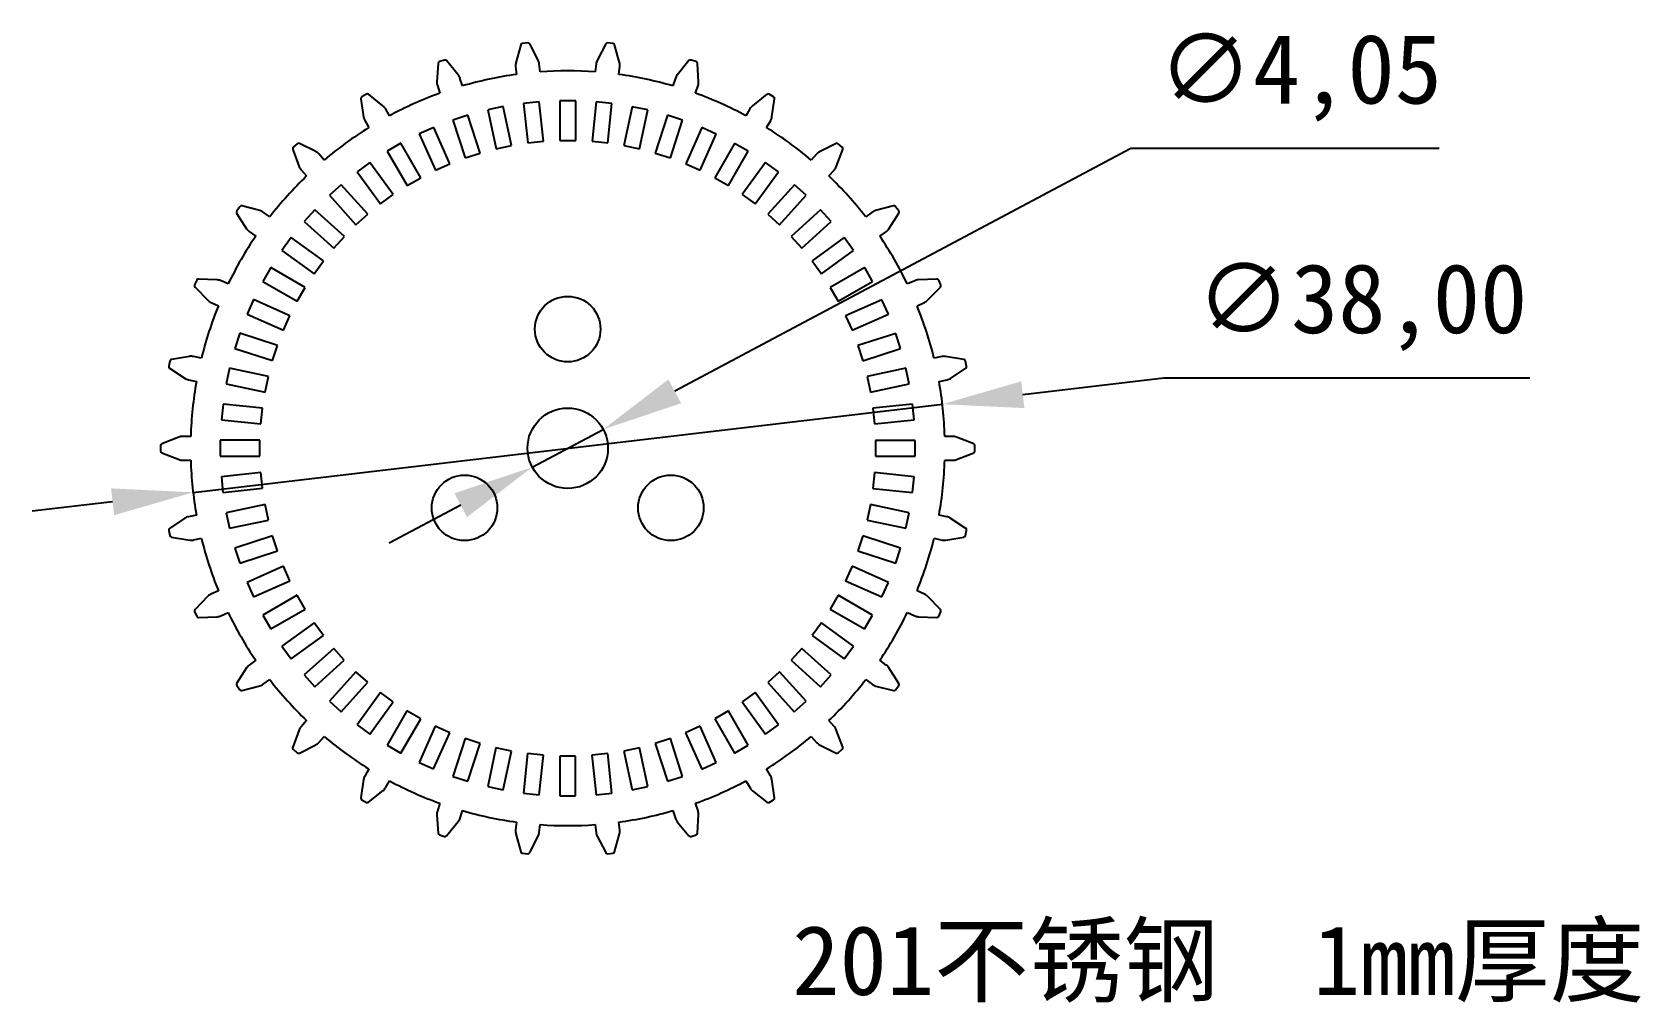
# Model space of a CAD drawing. Header units: millimetres. Extents: x -27 to 54, y -27.9 to 21.
import ezdxf

# ---------------------------------------------------------------- set-up
doc = ezdxf.new("R2010")
doc.units = ezdxf.units.MM
doc.header["$PDSIZE"] = -1
doc.dimstyles.new('ISO-25', dxfattribs={"dimtxt": 2.5, "dimasz": 2.5, "dimexe": 1.25, "dimexo": 0.625, "dimtad": 1, "dimtxsty": 'Standard', "dimcen": 2.5, "dimadec": 0, "dimazin": 0, "dimtfac": 1, "dimtmove": 0, "dimatfit": 3, "dimfxl": 1, "dimarcsym": 0})

# ---------------------------------------------------------------- blocks, each defined once
blk = doc.blocks.new('*D1')
at = {"color": 0, "lineweight": -2}
for p, q in [((28.367, 15.089), (5.39, 2.867)), ((43.891, 15.089), (28.367, 15.089)), ((-1.788, -0.951), (1.788, 0.951)), ((-5.39, -2.867), (-8.992, -4.783))]:
    blk.add_line(p, q, dxfattribs=at)
at = {"color": 0}
for points in [[(5.071, 3.467), (5.709, 2.267), (1.788, 0.951)], [(-5.709, -2.267), (-5.071, -3.467), (-1.788, -0.951)]]:
    blk.add_solid(points, dxfattribs=at)
at = {"layer": 'Defpoints', "color": 0}
for p in [(1.788, 0.951), (-1.788, -0.951)]:
    blk.add_point(p, dxfattribs=at)
at = {"color": 0, "insert": (36.891, 18.654), "char_height": 3.5, "attachment_point": 5}
blk.add_mtext('∅4,05', dxfattribs=at)
blk = doc.blocks.new('*D2')
at = {"color": 0, "lineweight": -2}
for p, q in [((30.016, 3.53), (22.922, 2.696)), ((48.457, 3.53), (30.016, 3.53)), ((-18.87, -2.219), (18.87, 2.219)), ((-22.922, -2.696), (-26.974, -3.173))]:
    blk.add_line(p, q, dxfattribs=at)
at = {"color": 0}
for points in [[(22.843, 3.371), (23.001, 2.021), (18.87, 2.219)], [(-23.001, -2.021), (-22.843, -3.371), (-18.87, -2.219)]]:
    blk.add_solid(points, dxfattribs=at)
at = {"layer": 'Defpoints', "color": 0}
for p in [(18.87, 2.219), (-18.87, -2.219)]:
    blk.add_point(p, dxfattribs=at)
at = {"color": 0, "insert": (39.999, 7.096), "char_height": 3.5, "attachment_point": 5}
blk.add_mtext('∅38,00', dxfattribs=at)

msp = doc.modelspace()

# ---------------------------------------------------------------- linework, layer by layer
at = {"color": 7, "linetype": 'Continuous', "lineweight": 25}
for p, q in [((-2.361, 20.313), (-2.609, 19.412)), ((-2.013, 20.414), (-2.275, 20.386)), ((-1.486, 19.54), (-1.914, 20.361)), ((1.914, 20.36), (1.484, 19.53)), ((2.275, 20.386), (2.013, 20.414)), ((2.609, 19.422), (2.361, 20.313)), ((-6.213, 19.549), (-6.464, 19.468)), ((-5.516, 18.804), (-6.105, 19.518)), ((6.105, 19.517), (5.512, 18.795)), ((6.464, 19.468), (6.213, 19.549)), ((-6.533, 19.378), (-6.588, 18.445)), ((-5.298, 18.246), (-5.426, 18.64)), ((-2.624, 19.227), (-2.582, 18.824)), ((-1.388, 18.949), (-1.432, 19.361)), ((1.431, 19.353), (1.388, 18.949)), ((2.582, 18.824), (2.625, 19.236)), ((6.591, 18.455), (6.533, 19.379)), ((-10.142, 17.83), (-10.37, 17.698)), ((-6.564, 18.261), (-6.439, 17.876)), ((5.423, 18.632), (5.298, 18.246)), ((6.439, 17.876), (6.567, 18.27)), ((10.37, 17.698), (10.142, 17.83)), ((-10.419, 17.597), (-10.279, 16.673)), ((-9.305, 17.247), (-10.03, 17.822)), ((-8.976, 16.746), (-9.183, 17.105)), ((-3.247, 17.201), (-4.028, 17.035)), ((-4.028, 17.035), (-3.612, 15.079)), ((-2.831, 15.244), (-3.247, 17.201)), ((-1.431, 17.446), (-2.225, 17.363)), ((-2.225, 17.363), (-2.016, 15.373)), ((-1.222, 15.457), (-1.431, 17.446)), ((0.4, 17.5), (-0.398, 17.5)), ((-0.398, 17.5), (-0.398, 15.5)), ((0.4, 15.5), (0.4, 17.5)), ((1.433, 17.446), (1.224, 15.457)), ((2.227, 17.362), (1.433, 17.446)), ((2.018, 15.373), (2.227, 17.362)), ((3.249, 17.2), (2.833, 15.244)), ((4.03, 17.034), (3.249, 17.2)), ((3.614, 15.078), (4.03, 17.034)), ((9.179, 17.098), (8.976, 16.746)), ((10.03, 17.822), (9.299, 17.238)), ((10.284, 16.682), (10.419, 17.597)), ((-10.218, 16.498), (-10.015, 16.146)), ((-5.027, 16.767), (-5.786, 16.52)), ((-5.786, 16.52), (-5.168, 14.618)), ((-4.409, 14.865), (-5.027, 16.767)), ((5.029, 16.766), (4.411, 14.864)), ((5.788, 16.52), (5.029, 16.766)), ((5.17, 14.618), (5.788, 16.52)), ((10.015, 16.146), (10.222, 16.505)), ((-6.752, 16.15), (-7.481, 15.825)), ((-7.481, 15.825), (-6.668, 13.998)), ((-5.939, 14.323), (-6.752, 16.15)), ((-2.016, 15.373), (-1.222, 15.457)), ((-0.398, 15.5), (0.4, 15.5)), ((1.224, 15.457), (2.018, 15.373)), ((6.754, 16.149), (5.941, 14.322)), ((6.67, 13.997), (7.483, 15.824)), ((7.483, 15.824), (6.754, 16.149)), ((-13.85, 15.046), (-13.521, 14.171)), ((-13.627, 15.332), (-13.823, 15.155)), ((-12.687, 14.935), (-13.516, 15.347)), ((-12.261, 14.514), (-12.538, 14.822)), ((-8.404, 15.355), (-9.095, 14.956)), ((-9.095, 14.956), (-8.095, 13.224)), ((-7.404, 13.623), (-8.404, 15.355)), ((-5.168, 14.618), (-4.409, 14.865)), ((-3.612, 15.079), (-2.831, 15.244)), ((2.833, 15.244), (3.614, 15.078)), ((4.411, 14.864), (5.17, 14.618)), ((8.405, 15.354), (7.405, 13.622)), ((8.096, 13.223), (9.096, 14.955)), ((9.096, 14.955), (8.405, 15.354)), ((12.533, 14.816), (12.261, 14.514)), ((13.516, 15.347), (12.68, 14.928)), ((13.527, 14.179), (13.85, 15.046)), ((13.823, 15.155), (13.628, 15.332)), ((-13.424, 14.013), (-13.153, 13.711)), ((-9.963, 14.393), (-10.608, 13.924)), ((-10.608, 13.924), (-9.433, 12.306)), ((-8.787, 12.775), (-9.963, 14.393)), ((-6.668, 13.998), (-5.939, 14.323)), ((5.941, 14.322), (6.67, 13.997)), ((9.964, 14.392), (8.789, 12.774)), ((9.434, 12.305), (10.61, 13.923)), ((10.61, 13.923), (9.964, 14.392)), ((13.153, 13.711), (13.43, 14.019)), ((-11.413, 13.273), (-12.006, 12.739)), ((-10.074, 11.786), (-11.413, 13.273)), ((-8.095, 13.224), (-7.404, 13.623)), ((7.405, 13.622), (8.096, 13.223)), ((11.414, 13.271), (10.076, 11.785)), ((12.007, 12.737), (11.414, 13.271)), ((-16.517, 12.164), (-16.672, 11.95)), ((-15.515, 11.971), (-16.411, 12.202)), ((-12.006, 12.739), (-10.667, 11.252)), ((-9.433, 12.306), (-8.787, 12.775)), ((8.789, 12.774), (9.434, 12.305)), ((10.669, 11.251), (12.007, 12.737)), ((16.411, 12.201), (15.507, 11.965)), ((16.672, 11.95), (16.517, 12.163)), ((-16.675, 11.838), (-16.172, 11.05)), ((-15.011, 11.648), (-15.346, 11.891)), ((-12.737, 12.007), (-13.271, 11.414)), ((-13.271, 11.414), (-11.785, 10.076)), ((-11.251, 10.669), (-12.737, 12.007)), ((-10.667, 11.252), (-10.074, 11.786)), ((10.076, 11.785), (10.669, 11.251)), ((12.739, 12.006), (11.252, 10.667)), ((11.786, 10.074), (13.273, 11.413)), ((13.273, 11.413), (12.739, 12.006)), ((15.339, 11.886), (15.011, 11.648)), ((16.18, 11.057), (16.676, 11.838)), ((-16.044, 10.915), (-15.716, 10.677)), ((-13.923, 10.61), (-14.392, 9.964)), ((-12.305, 9.434), (-13.923, 10.61)), ((-11.785, 10.076), (-11.251, 10.669)), ((11.252, 10.667), (11.786, 10.074)), ((13.924, 10.608), (12.306, 9.433)), ((14.393, 9.963), (13.924, 10.608)), ((15.716, 10.677), (16.051, 10.92)), ((-14.392, 9.964), (-12.774, 8.789)), ((12.775, 8.787), (14.393, 9.963)), ((-14.955, 9.096), (-15.354, 8.405)), ((-13.223, 8.096), (-14.955, 9.096)), ((-12.774, 8.789), (-12.305, 9.434)), ((12.306, 9.433), (12.775, 8.787)), ((14.956, 9.095), (13.224, 8.095)), ((15.355, 8.404), (14.956, 9.095)), ((-18.685, 8.464), (-18.792, 8.223)), ((-18.772, 8.112), (-18.116, 7.447)), ((-17.665, 8.484), (-18.59, 8.523)), ((-17.105, 8.272), (-17.483, 8.441)), ((-15.354, 8.405), (-13.622, 7.405)), ((13.623, 7.404), (15.355, 8.404)), ((17.475, 8.437), (17.105, 8.272)), ((18.589, 8.523), (17.656, 8.48)), ((18.125, 7.451), (18.773, 8.112)), ((18.793, 8.223), (18.685, 8.463)), ((-17.963, 7.341), (-17.593, 7.176)), ((-15.824, 7.483), (-16.149, 6.754)), ((-13.997, 6.67), (-15.824, 7.483)), ((-13.622, 7.405), (-13.223, 8.096)), ((13.224, 8.095), (13.623, 7.404)), ((15.825, 7.481), (13.998, 6.668)), ((16.15, 6.752), (15.825, 7.481)), ((17.593, 7.176), (17.971, 7.345)), ((-16.149, 6.754), (-14.322, 5.941)), ((-14.322, 5.941), (-13.997, 6.67)), ((13.998, 6.668), (14.323, 5.939)), ((14.323, 5.939), (16.15, 6.752)), ((-16.52, 5.788), (-16.766, 5.029)), ((-14.618, 5.17), (-16.52, 5.788)), ((16.52, 5.786), (14.618, 5.168)), ((16.767, 5.027), (16.52, 5.786)), ((-16.766, 5.029), (-14.864, 4.411)), ((-14.864, 4.411), (-14.618, 5.17)), ((14.618, 5.168), (14.865, 4.409)), ((14.865, 4.409), (16.767, 5.027)), ((-20.037, 4.394), (-20.091, 4.136)), ((-19.043, 4.625), (-19.955, 4.472)), ((-18.451, 4.535), (-18.856, 4.621)), ((18.848, 4.619), (18.451, 4.535)), ((19.955, 4.471), (19.033, 4.624)), ((20.091, 4.136), (20.037, 4.394)), ((-20.049, 4.032), (-19.268, 3.517)), ((-19.097, 3.446), (-18.7, 3.362)), ((-17.034, 4.03), (-17.2, 3.249)), ((-17.2, 3.249), (-15.244, 2.833)), ((-15.078, 3.614), (-17.034, 4.03)), ((-15.244, 2.833), (-15.078, 3.614)), ((17.035, 4.028), (15.079, 3.612)), ((15.079, 3.612), (15.244, 2.831)), ((15.244, 2.831), (17.201, 3.247)), ((17.201, 3.247), (17.035, 4.028)), ((18.7, 3.361), (19.105, 3.448)), ((19.278, 3.52), (20.049, 4.032)), ((-17.362, 2.227), (-17.446, 1.433)), ((-15.373, 2.018), (-17.362, 2.227)), ((-15.457, 1.224), (-15.373, 2.018)), ((17.363, 2.225), (15.373, 2.016)), ((15.373, 2.016), (15.457, 1.222)), ((17.446, 1.431), (17.363, 2.225)), ((-17.446, 1.433), (-15.457, 1.224)), ((15.457, 1.222), (17.446, 1.431)), ((-20.512, 0.132), (-20.512, -0.132)), ((-19.589, 0.565), (-20.449, 0.225)), ((-18.991, 0.6), (-19.405, 0.6)), ((-17.5, 0.4), (-17.5, -0.398)), ((-15.5, 0.4), (-17.5, 0.4)), ((-15.5, -0.398), (-15.5, 0.4)), ((17.5, 0.398), (15.5, 0.398)), ((15.5, 0.398), (15.5, -0.4)), ((17.5, -0.4), (17.5, 0.398)), ((19.396, 0.6), (18.991, 0.6)), ((20.449, 0.225), (19.578, 0.566)), ((20.512, -0.132), (20.512, 0.132)), ((-20.449, -0.225), (-19.578, -0.566)), ((-19.396, -0.6), (-18.991, -0.6)), ((-17.5, -0.398), (-15.5, -0.398)), ((15.5, -0.4), (17.5, -0.4)), ((18.991, -0.6), (19.405, -0.6)), ((19.589, -0.565), (20.449, -0.225)), ((-15.457, -1.222), (-17.446, -1.431)), ((-17.446, -1.431), (-17.363, -2.225)), ((-15.373, -2.016), (-15.457, -1.222)), ((15.457, -1.224), (15.373, -2.018)), ((17.446, -1.433), (15.457, -1.224)), ((17.362, -2.227), (17.446, -1.433)), ((-17.363, -2.225), (-15.373, -2.016)), ((15.373, -2.018), (17.362, -2.227)), ((-15.244, -2.831), (-17.201, -3.247)), ((-15.079, -3.612), (-15.244, -2.831)), ((15.244, -2.833), (15.078, -3.614)), ((17.2, -3.249), (15.244, -2.833)), ((-19.278, -3.52), (-20.049, -4.032)), ((-18.7, -3.361), (-19.105, -3.448)), ((-17.201, -3.247), (-17.035, -4.028)), ((-17.035, -4.028), (-15.079, -3.612)), ((15.078, -3.614), (17.034, -4.03)), ((17.034, -4.03), (17.2, -3.249)), ((19.097, -3.446), (18.7, -3.362)), ((20.049, -4.032), (19.268, -3.517)), ((-20.091, -4.136), (-20.037, -4.394)), ((-19.955, -4.471), (-19.033, -4.624)), ((-18.848, -4.619), (-18.451, -4.535)), ((-14.865, -4.409), (-16.767, -5.027)), ((-14.618, -5.168), (-14.865, -4.409)), ((14.864, -4.411), (14.618, -5.17)), ((16.766, -5.029), (14.864, -4.411)), ((18.451, -4.535), (18.856, -4.621)), ((19.043, -4.625), (19.955, -4.472)), ((20.037, -4.394), (20.091, -4.136)), ((-16.767, -5.027), (-16.52, -5.786)), ((-16.52, -5.786), (-14.618, -5.168)), ((14.618, -5.17), (16.52, -5.788)), ((16.52, -5.788), (16.766, -5.029)), ((-14.323, -5.939), (-16.15, -6.752)), ((-13.998, -6.668), (-14.323, -5.939)), ((14.322, -5.941), (13.997, -6.67)), ((16.149, -6.754), (14.322, -5.941)), ((-17.593, -7.176), (-17.971, -7.345)), ((-16.15, -6.752), (-15.825, -7.481)), ((-15.825, -7.481), (-13.998, -6.668)), ((13.997, -6.67), (15.824, -7.483)), ((15.824, -7.483), (16.149, -6.754)), ((17.963, -7.341), (17.593, -7.176)), ((-18.125, -7.451), (-18.773, -8.112)), ((-13.623, -7.404), (-15.355, -8.404)), ((-14.956, -9.095), (-13.224, -8.095)), ((-13.224, -8.095), (-13.623, -7.404)), ((13.622, -7.405), (13.223, -8.096)), ((13.223, -8.096), (14.955, -9.096)), ((15.354, -8.405), (13.622, -7.405)), ((18.772, -8.112), (18.116, -7.447)), ((-18.793, -8.223), (-18.685, -8.463)), ((-18.589, -8.523), (-17.656, -8.48)), ((-17.475, -8.437), (-17.105, -8.272)), ((-15.355, -8.404), (-14.956, -9.095)), ((-12.775, -8.787), (-14.393, -9.963)), ((-12.306, -9.433), (-12.775, -8.787)), ((12.774, -8.789), (12.305, -9.434)), ((14.392, -9.964), (12.774, -8.789)), ((14.955, -9.096), (15.354, -8.405)), ((17.105, -8.272), (17.483, -8.441)), ((17.665, -8.484), (18.59, -8.523)), ((18.685, -8.464), (18.792, -8.223)), ((-13.924, -10.608), (-12.306, -9.433)), ((12.305, -9.434), (13.923, -10.61)), ((-14.393, -9.963), (-13.924, -10.608)), ((-11.786, -10.074), (-13.273, -11.413)), ((-11.252, -10.667), (-11.786, -10.074)), ((11.785, -10.076), (11.251, -10.669)), ((13.271, -11.414), (11.785, -10.076)), ((13.923, -10.61), (14.392, -9.964)), ((-16.18, -11.057), (-16.676, -11.838)), ((-15.716, -10.677), (-16.051, -10.92)), ((-12.739, -12.006), (-11.252, -10.667)), ((-10.669, -11.251), (-12.007, -12.737)), ((-10.076, -11.785), (-10.669, -11.251)), ((10.667, -11.252), (10.074, -11.786)), ((12.006, -12.739), (10.667, -11.252)), ((11.251, -10.669), (12.737, -12.007)), ((16.044, -10.915), (15.716, -10.677)), ((16.675, -11.838), (16.172, -11.05)), ((-16.672, -11.95), (-16.517, -12.163)), ((-16.411, -12.201), (-15.507, -11.965)), ((-15.339, -11.886), (-15.011, -11.648)), ((-13.273, -11.413), (-12.739, -12.006)), ((-11.414, -13.271), (-10.076, -11.785)), ((10.074, -11.786), (11.413, -13.273)), ((12.737, -12.007), (13.271, -11.414)), ((15.011, -11.648), (15.346, -11.891)), ((15.515, -11.971), (16.411, -12.202)), ((16.517, -12.164), (16.672, -11.95)), ((-12.007, -12.737), (-11.414, -13.271)), ((-9.434, -12.305), (-10.61, -13.923)), ((-9.964, -14.392), (-8.789, -12.774)), ((-8.789, -12.774), (-9.434, -12.305)), ((9.433, -12.306), (8.787, -12.775)), ((8.787, -12.775), (9.963, -14.393)), ((10.608, -13.924), (9.433, -12.306)), ((11.413, -13.273), (12.006, -12.739)), ((-13.153, -13.711), (-13.43, -14.019)), ((-8.096, -13.223), (-9.096, -14.955)), ((-8.405, -15.354), (-7.405, -13.622)), ((-7.405, -13.622), (-8.096, -13.223)), ((8.095, -13.224), (7.404, -13.623)), ((7.404, -13.623), (8.404, -15.355)), ((9.095, -14.956), (8.095, -13.224)), ((13.424, -14.013), (13.153, -13.711)), ((-13.527, -14.179), (-13.85, -15.046)), ((-12.533, -14.816), (-12.261, -14.514)), ((-10.61, -13.923), (-9.964, -14.392)), ((-6.67, -13.997), (-7.483, -15.824)), ((-6.754, -16.149), (-5.941, -14.322)), ((-5.941, -14.322), (-6.67, -13.997)), ((6.668, -13.998), (5.939, -14.323)), ((5.939, -14.323), (6.752, -16.15)), ((7.481, -15.825), (6.668, -13.998)), ((9.963, -14.393), (10.608, -13.924)), ((12.261, -14.514), (12.538, -14.822)), ((13.85, -15.046), (13.521, -14.171)), ((-13.823, -15.155), (-13.628, -15.332)), ((-13.516, -15.347), (-12.68, -14.928)), ((-9.096, -14.955), (-8.405, -15.354)), ((-5.17, -14.618), (-5.788, -16.52)), ((-4.411, -14.864), (-5.17, -14.618)), ((-5.029, -16.766), (-4.411, -14.864)), ((-3.614, -15.078), (-4.03, -17.034)), ((-2.833, -15.244), (-3.614, -15.078)), ((-3.249, -17.2), (-2.833, -15.244)), ((-2.018, -15.373), (-2.227, -17.362)), ((-1.224, -15.457), (-2.018, -15.373)), ((2.016, -15.373), (1.222, -15.457)), ((2.225, -17.363), (2.016, -15.373)), ((3.612, -15.079), (2.831, -15.244)), ((2.831, -15.244), (3.247, -17.201)), ((4.028, -17.035), (3.612, -15.079)), ((5.168, -14.618), (4.409, -14.865)), ((4.409, -14.865), (5.027, -16.767)), ((5.786, -16.52), (5.168, -14.618)), ((8.404, -15.355), (9.095, -14.956)), ((12.687, -14.935), (13.516, -15.347)), ((13.627, -15.332), (13.823, -15.155)), ((-10.015, -16.146), (-10.222, -16.505)), ((-7.483, -15.824), (-6.754, -16.149)), ((-1.433, -17.446), (-1.224, -15.457)), ((0.398, -15.5), (-0.4, -15.5)), ((-0.4, -15.5), (-0.4, -17.5)), ((0.398, -17.5), (0.398, -15.5)), ((1.222, -15.457), (1.431, -17.446)), ((6.752, -16.15), (7.481, -15.825)), ((10.218, -16.498), (10.015, -16.146)), ((-10.284, -16.682), (-10.419, -17.597)), ((-9.179, -17.098), (-8.976, -16.746)), ((-5.788, -16.52), (-5.029, -16.766)), ((5.027, -16.767), (5.786, -16.52)), ((8.976, -16.746), (9.183, -17.105)), ((10.419, -17.597), (10.279, -16.673)), ((-10.37, -17.698), (-10.142, -17.83)), ((-10.03, -17.822), (-9.299, -17.238)), ((-4.03, -17.034), (-3.249, -17.2)), ((-2.227, -17.362), (-1.433, -17.446)), ((-0.4, -17.5), (0.398, -17.5)), ((1.431, -17.446), (2.225, -17.363)), ((3.247, -17.201), (4.028, -17.035)), ((9.305, -17.247), (10.03, -17.822)), ((10.142, -17.83), (10.37, -17.698)), ((-6.591, -18.455), (-6.533, -19.379)), ((-6.439, -17.876), (-6.567, -18.27)), ((-5.423, -18.632), (-5.298, -18.246)), ((5.298, -18.246), (5.426, -18.64)), ((6.564, -18.261), (6.439, -17.876)), ((6.533, -19.378), (6.588, -18.445)), ((-6.105, -19.517), (-5.512, -18.795)), ((-2.582, -18.824), (-2.625, -19.236)), ((-2.609, -19.422), (-2.361, -20.313)), ((-1.431, -19.353), (-1.388, -18.949)), ((1.388, -18.949), (1.432, -19.361)), ((2.361, -20.313), (2.609, -19.412)), ((2.624, -19.227), (2.582, -18.824)), ((5.516, -18.804), (6.105, -19.518)), ((-6.464, -19.468), (-6.213, -19.549)), ((-1.914, -20.36), (-1.484, -19.53)), ((1.486, -19.54), (1.914, -20.361)), ((6.213, -19.549), (6.464, -19.468)), ((-2.275, -20.386), (-2.013, -20.414)), ((2.013, -20.414), (2.275, -20.386))]:
    msp.add_line(p, q, dxfattribs=at)
for centre, radius in [((0, 6), 1.65), ((0, 0), 2.025), ((-5.196, -3), 1.65), ((5.196, -3), 1.65)]:
    msp.add_circle(centre, radius, dxfattribs=at)
for centre, radius, start, end in [((-2.265, 20.287), 0.1, 96, 164.62), ((-2.002, 20.314), 0.1, 27.5618, 96), ((2.003, 20.314), 0.1, 84, 152.62), ((2.265, 20.287), 0.1, 15.5618, 84), ((-6.433, 19.373), 0.1, 108, 176.62), ((-6.182, 19.454), 0.1, 39.5618, 108), ((-1.929, 19.309), 0.5, 6, 27.5618), ((1.928, 19.3), 0.5, 152.62, 174), ((6.182, 19.454), 0.1, 72, 140.62), ((6.433, 19.372), 0.1, 3.5618, 72), ((-5.901, 18.486), 0.5, 18, 39.5618), ((0, 0), 19, 97.80942, 106.19036), ((-2.127, 19.279), 0.5, 164.62, 186), ((0, 0), 19, 85.80942, 94.19036), ((0, 0), 19, 73.80942, 82.19036), ((2.128, 19.288), 0.5, 354, 15.5618), ((5.899, 18.478), 0.5, 140.62, 162), ((-10.092, 17.744), 0.1, 51.5618, 120), ((0, 0), 19, 109.80942, 118.19036), ((-6.089, 18.416), 0.5, 176.62, 198), ((0, 0), 19, 61.80942, 70.19036), ((6.092, 18.424), 0.5, 342, 3.5618), ((10.092, 17.743), 0.1, 60, 128.62), ((-10.32, 17.612), 0.1, 120, 188.62), ((-9.616, 16.855), 0.5, 30, 51.5618), ((9.612, 16.848), 0.5, 128.62, 150), ((10.32, 17.612), 0.1, 351.5618, 60), ((-9.785, 16.748), 0.5, 188.62, 210), ((9.789, 16.755), 0.5, 330, 351.5618), ((0, 0), 19, 121.80942, 130.19036), ((0, 0), 19, 49.80942, 58.19036), ((-13.756, 15.081), 0.1, 132, 200.62), ((-13.56, 15.258), 0.1, 63.5618, 132), ((-12.91, 14.487), 0.5, 42, 63.5618), ((12.904, 14.481), 0.5, 116.62, 138), ((13.561, 15.257), 0.1, 48, 116.62), ((13.757, 15.081), 0.1, 339.5618, 48), ((-13.053, 14.347), 0.5, 200.62, 222), ((13.059, 14.354), 0.5, 318, 339.5618), ((0, 0), 19, 133.80942, 142.19036), ((0, 0), 19, 37.80942, 46.19036), ((-16.436, 12.105), 0.1, 75.5618, 144), ((16.436, 12.105), 0.1, 36, 104.62), ((-16.591, 11.891), 0.1, 144, 212.62), ((-15.64, 11.487), 0.5, 54, 75.5618), ((15.633, 11.482), 0.5, 104.62, 126), ((16.591, 11.891), 0.1, 327.5618, 36), ((0, 0), 19, 145.80942, 154.19036), ((-15.751, 11.32), 0.5, 212.62, 234), ((0, 0), 19, 25.80942, 34.19036), ((15.758, 11.325), 0.5, 306, 327.5618), ((-18.701, 8.182), 0.1, 156, 224.62), ((-18.594, 8.423), 0.1, 87.5618, 156), ((-17.686, 7.984), 0.5, 66, 87.5618), ((17.679, 7.98), 0.5, 92.62, 114), ((18.594, 8.423), 0.1, 24, 92.62), ((18.701, 8.182), 0.1, 315.5618, 24), ((-17.76, 7.798), 0.5, 224.62, 246), ((17.768, 7.801), 0.5, 294, 315.5618), ((0, 0), 19, 157.80942, 166.19036), ((0, 0), 19, 13.80942, 22.19036), ((-19.994, 4.115), 0.1, 168, 236.62), ((-19.939, 4.373), 0.1, 99.5618, 168), ((-18.96, 4.132), 0.5, 78, 99.5618), ((18.952, 4.13), 0.5, 80.62, 102), ((19.939, 4.373), 0.1, 12, 80.62), ((19.994, 4.115), 0.1, 303.5618, 12), ((-18.993, 3.935), 0.5, 236.62, 258), ((0, 0), 19, 169.80942, 178.19036), ((0, 0), 19, 1.80942, 10.19036), ((19.002, 3.937), 0.5, 282, 303.5618), ((-20.412, 0.132), 0.1, 111.5618, 180), ((-19.405, 0.1), 0.5, 90, 111.5618), ((19.396, 0.1), 0.5, 68.62, 90), ((20.412, 0.132), 0.1, 0, 68.62), ((-20.412, -0.132), 0.1, 180, 248.62), ((-19.396, -0.1), 0.5, 248.62, 270), ((0, 0), 19, 181.80942, 190.19036), ((0, 0), 19, 349.80942, 358.19036), ((19.405, -0.1), 0.5, 270, 291.5618), ((20.412, -0.132), 0.1, 291.5618, 0), ((-19.994, -4.115), 0.1, 123.5618, 192), ((-19.002, -3.937), 0.5, 102, 123.5618), ((18.993, -3.935), 0.5, 56.62, 78), ((19.994, -4.115), 0.1, 348, 56.62), ((-19.939, -4.373), 0.1, 192, 260.62), ((-18.952, -4.13), 0.5, 260.62, 282), ((0, 0), 19, 193.80942, 202.19036), ((0, 0), 19, 337.80942, 346.19036), ((18.96, -4.132), 0.5, 258, 279.5618), ((19.939, -4.373), 0.1, 279.5618, 348), ((-17.768, -7.801), 0.5, 114, 135.5618), ((17.76, -7.798), 0.5, 44.62, 66), ((-18.701, -8.182), 0.1, 135.5618, 204), ((-18.594, -8.423), 0.1, 204, 272.62), ((-17.679, -7.98), 0.5, 272.62, 294), ((0, 0), 19, 205.80942, 214.19036), ((0, 0), 19, 325.80942, 334.19036), ((17.686, -7.984), 0.5, 246, 267.5618), ((18.594, -8.423), 0.1, 267.5618, 336), ((18.701, -8.182), 0.1, 336, 44.62), ((-15.758, -11.325), 0.5, 126, 147.5618), ((15.751, -11.32), 0.5, 32.62, 54), ((-16.591, -11.891), 0.1, 147.5618, 216), ((-15.633, -11.482), 0.5, 284.62, 306), ((0, 0), 19, 217.80942, 226.19036), ((0, 0), 19, 313.80942, 322.19036), ((15.64, -11.487), 0.5, 234, 255.5618), ((16.591, -11.891), 0.1, 324, 32.62), ((-16.436, -12.105), 0.1, 216, 284.62), ((16.436, -12.105), 0.1, 255.5618, 324), ((-13.059, -14.354), 0.5, 138, 159.5618), ((0, 0), 19, 229.80942, 238.19036), ((0, 0), 19, 301.80942, 310.19036), ((13.053, -14.347), 0.5, 20.62, 42), ((-13.757, -15.081), 0.1, 159.5618, 228), ((-13.561, -15.257), 0.1, 228, 296.62), ((-12.904, -14.481), 0.5, 296.62, 318), ((12.91, -14.487), 0.5, 222, 243.5618), ((13.56, -15.258), 0.1, 243.5618, 312), ((13.756, -15.081), 0.1, 312, 20.62), ((-9.789, -16.755), 0.5, 150, 171.5618), ((0, 0), 19, 241.80942, 250.19036), ((0, 0), 19, 289.80942, 298.19036), ((9.785, -16.748), 0.5, 8.62, 30), ((-10.32, -17.612), 0.1, 171.5618, 240), ((-10.092, -17.743), 0.1, 240, 308.62), ((-9.612, -16.848), 0.5, 308.62, 330), ((9.616, -16.855), 0.5, 210, 231.5618), ((10.092, -17.744), 0.1, 231.5618, 300), ((10.32, -17.612), 0.1, 300, 8.62), ((-6.092, -18.424), 0.5, 162, 183.5618), ((-5.899, -18.478), 0.5, 320.62, 342), ((0, 0), 19, 253.80942, 262.19036), ((0, 0), 19, 277.80942, 286.19036), ((6.089, -18.416), 0.5, 356.62, 18), ((-6.433, -19.372), 0.1, 183.5618, 252), ((-2.128, -19.288), 0.5, 174, 195.5618), ((-1.928, -19.3), 0.5, 332.62, 354), ((0, 0), 19, 265.80942, 274.19036), ((1.929, -19.309), 0.5, 186, 207.5618), ((2.127, -19.279), 0.5, 344.62, 6), ((5.901, -18.486), 0.5, 198, 219.5618), ((6.433, -19.373), 0.1, 288, 356.62), ((-6.182, -19.454), 0.1, 252, 320.62), ((6.182, -19.454), 0.1, 219.5618, 288), ((-2.265, -20.287), 0.1, 195.5618, 264), ((-2.003, -20.314), 0.1, 264, 332.62), ((2.002, -20.314), 0.1, 207.5618, 276), ((2.265, -20.287), 0.1, 276, 344.62)]:
    msp.add_arc(centre, radius, start, end, dxfattribs=at)

# ---------------------------------------------------------------- texts
at = {"color": 1, "insert": (11.312, -24.027), "char_height": 3.5, "width": 56.82412, "attachment_point": 1}
msp.add_mtext('201{\\fSimSun|b0|i0|c134|p2;不锈钢}  1mm{\\fSimSun|b0|i0|c134|p2;厚度}', dxfattribs=at)

# ---------------------------------------------------------------- dimensions: what is measured, and where the dimension line sits
at = {"color": 1}
for p1, p2, picture, middle in [((-1.788, -0.951), (1.788, 0.951), '*D1', (36.891, 15.089)), ((-18.87, -2.219), (18.87, 2.219), '*D2', (30.016, 3.53))]:
    dim = msp.add_diameter_dim_2p(p1=p1, p2=p2, dimstyle='ISO-25', override={"dimtxt": 3.5, "dimasz": 4.08, "dimexe": 2, "dimexo": 0, "dimgap": 1.524, "dimtih": 1, "dimtoh": 1, "dimzin": 0, "dimadec": 2, "dimtzin": 0}, dxfattribs=at)
    dim.commit()
    dim.dimension.update_dxf_attribs({"geometry": picture, "text_midpoint": middle, "dimtype": 163})

doc.saveas('drawing.dxf')
